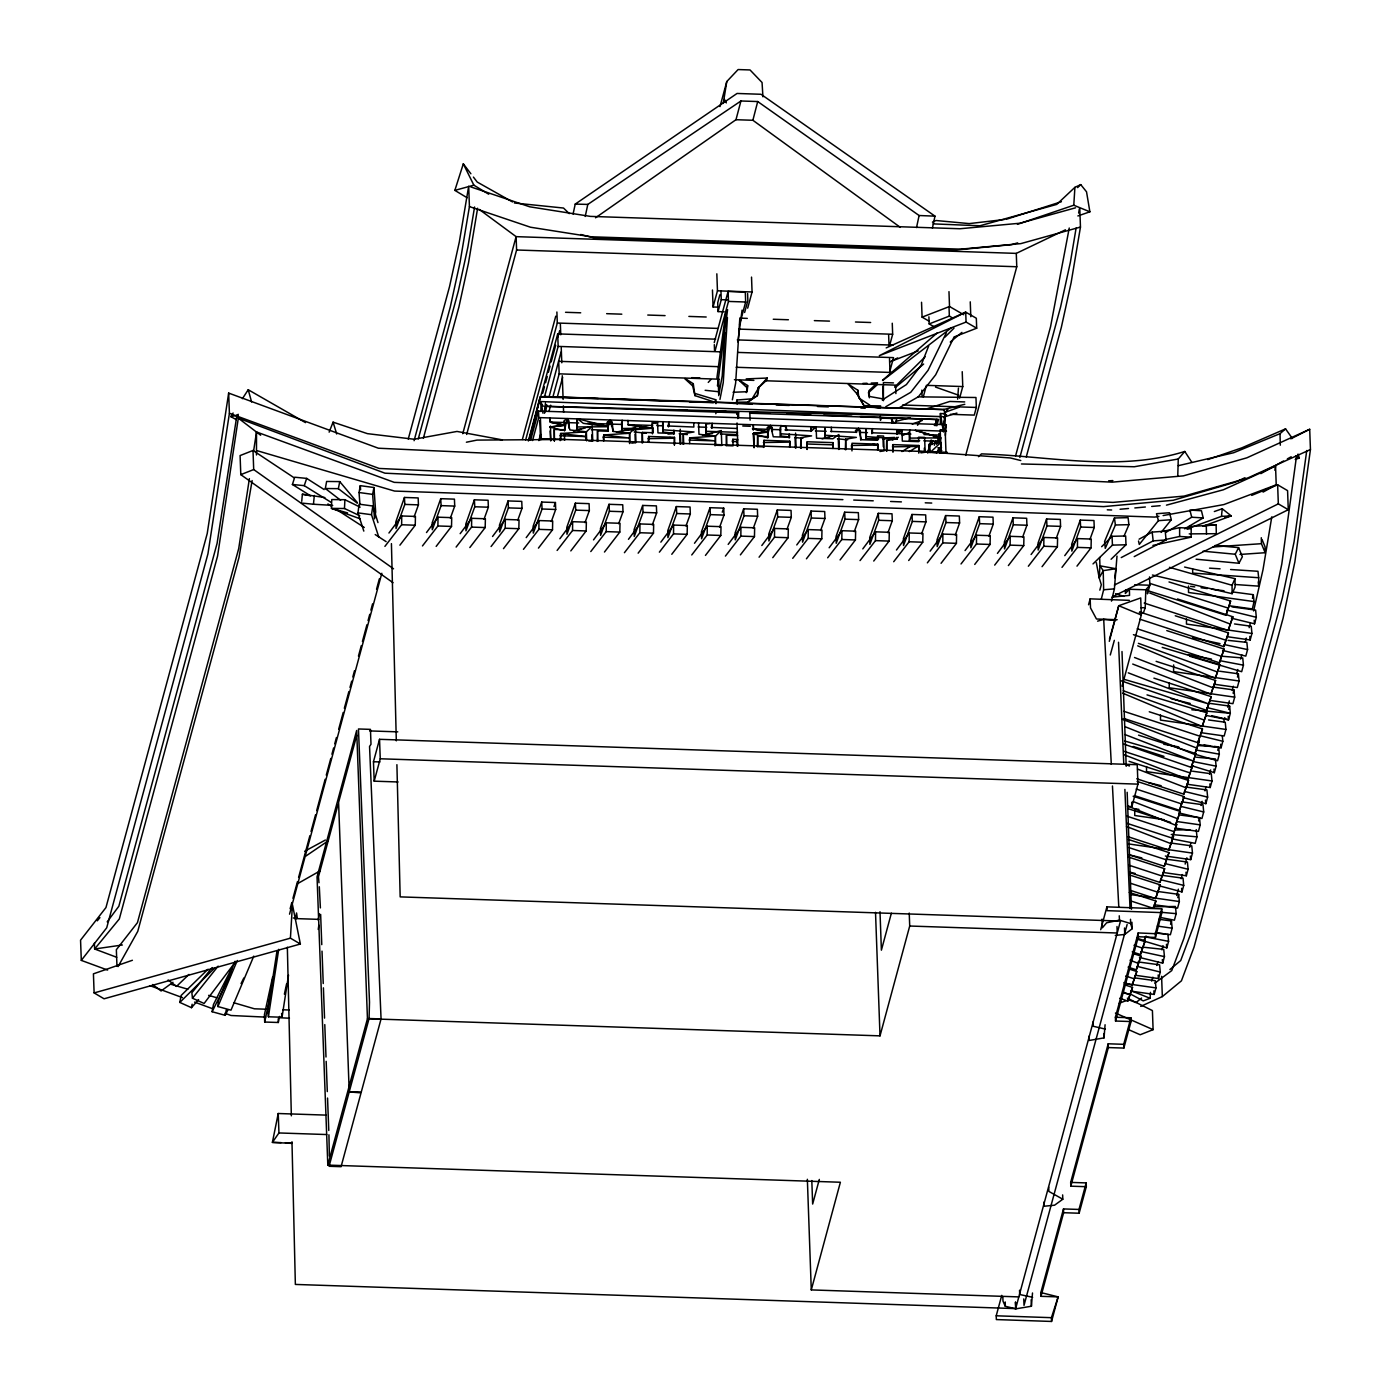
<?xml version="1.0" encoding="UTF-8"?>
<svg xmlns="http://www.w3.org/2000/svg" width="1391" height="1391" viewBox="0 0 1391 1391"><rect width="100%" height="100%" fill="white"/><g stroke="black" fill="none" stroke-linecap="round" stroke-linejoin="round"><path stroke-width="1.5" d="M549.88 421.49L549.88 417.822L550.384 422.221L564.902 425.263L564.433 430.932L567.093 418.639L568.919 420.917L569.197 428.428M753.244 430.132L753.244 424.62L753.731 429.037L768.267 432.079L767.797 437.73L753.226 433.801L754.078 447.78L753.887 432.879L768.267 432.079L770.44 425.437L772.266 427.733L772.405 431.471M540.908 411.58L540.96 403.042M545.568 411.736L545.602 405.337M673.853 434.183L673.87 430.132L674.339 433.453L667.958 434.079M789.184 438.043L789.201 433.992L789.653 437.313L773.274 436.774L770.44 425.437L767.415 427.559L767.797 437.73M940.351 424.203L940.403 413.527L945.063 413.683L945.011 424.359M603.833 440.686L603.868 434.966L629.601 433.244L635.444 427.733L636 442.564L631.757 443.173M648.606 442.199L648.658 436.461L674.479 437.33L674.409 444.964L674.479 437.33M689.64 443.573L689.675 437.835L715.409 436.113L721.251 430.601L721.807 445.45L715.739 445.242L715.409 436.113L698.977 434.288L698.56 423.038M789.758 446.911L789.792 441.19L763.989 440.321L763.572 447.433M807.232 441.764L807.163 449.415L807.232 441.764L833.053 442.634L833 448.371M851.953 450.91L852.005 443.26L877.825 444.129L877.791 449.867M892.97 452.284L893.039 444.633L918.842 445.503L918.79 453.153M1146.549 766.58L1146.514 771.605L1211.996 780.977L1210.222 787.515L1186.992 784.211M1160.511 715.044L1160.477 720.069L1225.94 729.44L1224.184 735.978L1200.937 732.674M1169.257 682.738L1169.222 687.763L1234.686 697.152L1232.93 703.672L1209.683 700.369M1173.639 664.915L1173.587 671.61L1239.068 680.999L1237.294 687.537L1214.065 684.216M1186.506 619.03L1186.453 624.055L1251.935 633.444L1250.179 639.982L1226.932 636.661M1152.913 545.411L1191.131 537.169L1191.2 528.337L1179.62 527.641L1164.789 530.979M384.907 546.385L401.634 524.755L401.721 515.974L415.44 516.426L415.248 525.224L399.895 545.185M422.464 545.933L437.904 525.972L438.009 517.191L451.727 517.643L451.519 526.424L436.165 546.402M456.126 547.063L471.566 527.102L471.671 518.304L485.389 518.773L485.181 527.554L469.828 547.532M491.075 546.524L505.229 528.232L505.316 519.434L519.034 519.904L518.843 528.684L503.49 548.645M523.451 549.323L538.891 529.362L538.978 520.564L552.696 521.016L552.505 529.815L538.439 548.106M557.113 550.453L572.553 530.493L572.64 521.695L586.359 522.147L586.167 530.945L570.814 550.906M590.775 551.566L606.215 531.605L606.302 522.825L620.021 523.277L619.812 532.075L604.476 552.036M624.42 552.696L639.86 532.736L639.964 523.938L653.683 524.407L653.474 533.188L638.139 553.166M659.369 552.157L673.522 533.866L673.627 525.068L687.345 525.537L687.137 534.318L671.783 554.279M691.744 554.957L707.184 534.996L707.271 526.198L721.007 526.667L720.799 535.448L705.446 555.409M725.406 556.087L740.847 536.126L740.934 527.328L754.652 527.78L754.461 536.578L740.395 554.87M759.069 557.2L774.509 537.239L774.596 528.458L788.314 528.91L788.123 537.708L772.77 557.669M792.731 558.33L808.171 538.369L808.258 529.588L821.977 530.041L821.785 538.821L806.432 558.799M827.662 557.791L841.833 539.499L841.92 530.701L855.639 531.171L855.43 539.951L840.094 559.912M860.038 560.59L875.478 540.63L875.582 531.831L889.301 532.301L889.092 541.082L873.739 561.042M893.7 561.721L909.14 541.76L909.245 532.962L922.963 533.414L922.755 542.212L908.688 560.503M927.362 562.851L942.802 542.873L942.889 534.092L956.608 534.544L956.417 543.342L941.064 563.303M961.025 563.964L976.465 544.003L976.552 535.222L990.27 535.674L990.079 544.455L974.726 564.433M994.687 565.094L1010.127 545.133L1010.214 536.335L1023.932 536.804L1023.741 545.585L1008.388 565.563M1028.349 566.224L1043.789 546.263L1043.876 537.465L1057.595 537.934L1057.386 546.715L1042.05 566.676M1061.994 567.354L1077.434 547.393L1077.538 538.595L1091.257 539.047L1091.048 547.845L1076.982 566.137M1192.696 569.075L1192.643 573.092L1258.681 577.734L1258.733 586.15L1235.312 584.516M896.708 434.062L896.76 430.775L901.924 429.836L902.324 441.086L918.703 441.642L918.547 437.209L924.615 437.417L925.154 452.249L920.912 452.857M786.141 430.497L786.228 426.794L780.751 425.507L780.455 435.992L788.61 436.844M939.655 452.736L939.742 448.997L938.473 450.354L941.794 450.458M329.354 1156.06L328.937 1134.795M369.084 1018.525L369.502 1002.163L358.461 728.971L370.458 729.371L370.997 744.255L369.554 746.48L381.064 1018.925L361.295 1091.935L349.211 1091.918L361.051 1092.874L341.073 1166.684L329.076 1166.284L369.084 1018.525L381.064 1018.925M810.866 431.419L810.953 427.906L816.117 426.967L816.534 438.217L832.896 438.774L838.808 434.531L839.347 449.38M1177.76 475.931L1178.264 458.995L1184.802 451.466L1191.652 462.021M724.885 332.536L722.242 375.813L718.678 395.635M1139.316 612.614L1143.524 612.562L1145.21 607.711L1145.801 589.801L1149.801 585.228L1149.522 576.935M359.8 515.765L344.481 508.515L344.898 499.699L331.754 499.56L331.441 508.376L360.043 518.773M727.441 317.548L723.233 382.768L719.947 399.408M739.838 317.948L735.63 383.168L732.344 399.826M1130.048 993.817L1143.246 1000.877L1150.114 998.286L1150.444 992.357M300.369 944.02L290.423 938.16L292.44 904.602L300.369 944.02L104.064 998.79L94.119 992.913L93.423 973.839L132.406 960.277M253.788 956.121L230.993 1010.162L217.918 1006.545L218.265 1001.016L235.114 961.233M1017.43 224.351L1073.782 205.225L1074.913 187.333L1080.737 184.62L1086.527 191.802L1089.883 211.815L1077.869 215.953M767.206 378.039L766.597 380.247L757.973 388.124L757.417 395.6L747.889 402.086L736.395 402.225L736.987 400.017L752.114 398.817L757.417 395.6L759.051 387.202L767.206 378.039L746.219 378.891M1111.479 601.138L1114.4 588.862L1116.99 556.104M739.473 380.282L747.645 385.55L747.158 391.706L733.074 392.279M652.466 433.87L652.396 422.603L657.543 421.664L657.96 432.914L674.339 433.453M1125.632 589.871L1125.336 593.505L1129.388 589.262L1145.801 589.801M301.743 501.299L302.369 494.24L324.885 497.543M544.524 413.266L545.446 403.094M945.063 413.683L943.411 431.975L940.403 413.527M1188.975 528.232L1221.472 516.357L1222.22 508.758L1214.326 511.54M301.569 503.073L313.444 504.238L314.331 495.422M695.187 393.514L715.739 399.739L714.696 402.155L694.961 395.618L693.274 383.725L685.085 378.491M715.409 436.113L715.078 445.815M1114.8 577.804L1115.895 568.71L1099.951 565.824L1099.655 557.53M717.443 385.916L727.597 309.637M737.839 341.908L742.064 310.123M716.921 377.813L725.893 311.636M723.25 103.438L726.78 81.547L738.099 69.55L750.027 69.95L762.059 82.504L762.929 96.814M1296.568 455.726L1281.807 563.981L1270.418 618.873L1183.95 938.282L1171.744 970.588L1154.843 983.176M1002.824 1296.812L1002.998 1301.141L1005.293 1306.288L1015.917 1308.827L1031.409 1306.236L1032.505 1292.987M1274.956 470.332L1275.547 466.089L1223.35 489.788L1166.458 505.142M1271.791 516.826L1262.993 569.754L1253.604 610.962M1306.758 450.51L1294.117 541.655L1282.38 597.782L1193.269 926.962L1180.716 960.538L1169.901 969.544M107.611 970.066L81.304 960.381L80.556 940.16L105.959 907.558L207.224 533.518L228.663 393.079L378.369 448.215L1112.244 482.155L1183.376 475.861L1246.84 457.83L1309.696 429.28L1310.444 449.519L1294.882 561.79L1283.128 618.021L1194.017 947.201L1181.428 980.829L1162.337 996.582L1140.724 1006.388M363.816 531.101L357.939 512.879L359.156 504.168L372.823 506.011L377.969 522.599M1088.979 1036.156L1089.136 1040.485L1104.037 1037.877L1105.08 1024.75M746.341 392.61L747.645 385.55M378.769 536.996L371.501 514.705L372.823 506.011M228.663 393.079L229.411 413.318L207.954 553.757L106.707 927.797L81.304 960.381M249.389 478.608L238.713 548.558L137.448 922.65L116.357 949.705L116.966 966.362M253.597 451.049L256.518 431.975L394.262 482.364L842.894 499.647M288.528 975.074L282.043 1017.238L268.428 1016.786L278.722 949.305M295.57 919.399L296.561 912.965L297.274 918.112L293.362 917.99M318.226 929.414L318.869 925.206M236.974 414.796L217.1 543.307L118.844 906.254L107.194 921.85M276.983 951.079L267.698 1011.048L268.428 1016.786M318.243 920.164L319.234 913.731M597.226 441.416L597.521 430.88L608.319 431.245L608.145 426.724L610.336 420.082L612.162 422.36L613.17 431.419L629.601 433.244L629.636 443.468L629.601 433.244L625.272 433.314M923.798 440.808L940.212 441.347L940.768 437.869L915.4 430.41L940.768 437.869L910.027 438.113L909.418 440.321L919.694 440.669M474.574 206.981L467.898 247.059L458.369 290.858L418.256 438.982M477.617 208.215L468.489 263.055L458.943 306.855L423.368 438.287M468.315 188.341L459.326 241.895L449.554 286.546L408.241 439.104M468.68 186.203L469.428 206.598L460.073 262.29L450.301 306.942L414.083 440.704M1076.112 228.072L1070.357 262.343L1060.585 306.994L1019.846 457.483M1078.634 213.084L1079.364 208.806M1079.799 208.702L1080.459 227.063L1071.105 282.756L1061.333 327.389L1026.262 456.978M252.119 480.556L239.043 557.269L137.761 931.361L118.079 966.589M256.483 454.979L256.518 431.975M359.956 504.759L359.052 492.518L360.286 485.668L373.953 487.511L375.674 512.044L374.527 518.843L372.614 494.361L373.953 487.511M611.484 426.098L612.162 422.36L607.311 422.203L608.319 431.245M198.583 999.625L191.471 1007.675L179.822 1002.424L181.091 995.504L208.007 969.231M212.127 1011.726L213.432 1004.598L231.793 968.014L230.663 974.343L212.127 1011.726L225.203 1015.326L228.002 1009.727M340.604 500.238L325.32 488.519L326.624 481.46L339.752 481.599L357.435 502.725M1069.244 228.02L1050.57 326.659L1015.552 456.005M893.491 382.89L883.407 382.577L883.389 400.712L882.868 386.698M191.471 1007.675L192.149 1004.232M225.203 1015.326L226.264 1010.005M357.104 503.055L338.361 488.658L339.752 481.599M325.998 1115.113L278.235 1113.513L272.393 1142.394L291.901 1143.385M849.762 385.081L857.951 390.332L857.186 394.053L863.967 405.633L880.034 408.119L880.625 405.911L863.967 405.633L857.186 394.053L848.127 384.038M264.69 1022.037L272.845 983.559L272.619 976.986L264.429 1014.665L264.69 1022.037L278.304 1022.489L279.608 1016.421M585.228 216.457L587.802 204.425L740.934 100.987L757.712 101.543L919.103 215.518L934.978 216.144L932.405 228.124M916.53 227.55L919.103 215.518M284.39 994.148L286.563 984.028M573.075 214.075L575.231 204.094L737.056 93.458L760.999 94.275L934.978 216.144M1147.992 590.758L1226.01 615.291L1230.6 601.051L1169.014 581.96M1230.6 601.051L1226.01 615.291M1252.422 598.373L1253.308 594.67L1232.391 591.888M1253.308 594.67L1254.073 601.59L1252.335 608.928L1229.07 605.728M936.612 444.268L937.464 440.686M938.316 437.087L939.168 433.505L939.516 442.825M1101.255 599.295L1103.637 589.767L1103.219 570.658L1099.951 565.824L1099.203 577.891L1101.307 584.707L1099.829 590.149M900.342 227.376L752.879 120.269L757.712 101.543M1115.53 1021.029L1115.391 1017.256L1130.9 1017.777L1131.039 1021.55L1115.53 1021.029L1138.342 936.717L1155.452 937.482L1155.312 933.709L1161.746 908.845L1106.923 906.862L1100.716 929.692M1155.452 937.482L1161.868 912.618L1161.746 908.845M718.869 379.934L718.712 394.105L718.191 380.108M927.953 452.892L931.275 440.286M935.152 425.594L936.804 419.3L935.048 425.542M1114.33 640.347L1110.279 654.987M595.522 217.796L735.978 119.713L740.934 100.987M1109.305 641.338L1118.747 605.728L1140.707 597.939L1141.333 615.013L1122.05 686.215M931.744 444.737L932.857 440.53M936.786 425.855L938.473 419.56L860.525 416.587M528.354 440.982L540.16 396.974L544.02 396.539L944.037 409.58L945.358 416.761L943.654 423.02M529.728 439.208L540.16 396.974L944.037 409.58M1001.746 1295.369L996.217 1315.799L996.356 1319.572L1051.561 1321.45L1058.151 1296.881L1040.851 1292.552L1063.489 1208.935L1078.999 1209.44L1086.18 1182.906L1070.67 1182.402L1070.809 1186.175L1086.319 1186.697L1086.18 1182.906M290.128 908.758L291.814 902.498M292.945 898.325L297.465 881.616M298.596 877.443L309.897 835.678M311.028 831.505L315.548 814.796M316.679 810.623L325.146 779.29M326.276 775.117L330.797 758.408M331.927 754.235L333.614 747.975M334.744 743.802L336.431 737.526M338.691 729.18L343.212 712.47M344.342 708.297L348.863 691.588M349.993 687.415L351.68 681.155M352.81 676.965L354.514 670.705M358.461 656.083L361.295 645.65M362.425 641.477L366.928 624.768M368.059 620.595L369.763 614.318M370.893 610.145L372.579 603.885M376.544 589.262L379.36 578.83M289.537 914.165L381.829 573.266M338.048 804.415L318.469 876.73L318.974 882.746M356.757 735.265L338.587 802.364L349.141 1089.744M398.052 781.968L374.179 781.168L373.466 761.729L379.534 739.317L1137.229 764.685L1137.942 784.141L1131.891 806.537L1127.545 806.397M462.768 433.696L516.113 236.644L479.286 209.45M466.663 434.461L516.6 249.997L516.113 236.644L1016.282 253.388L1065.454 229.828M374.179 781.168L380.247 758.773L379.534 739.317M522.39 439.452L555.757 316.174M327.807 1165.102L367.45 1018.716L356.67 730.484L317.044 876.886L327.807 1165.102L840.39 1182.246L811.283 1289.909L1018.821 1296.899M525.624 440.025L557.304 323.025L556.887 312.001M528.858 440.443L557.704 333.892L715.635 339.178M542.733 393.131L544.437 386.889M545.55 382.734L547.254 376.492M548.367 372.336L550.071 366.094M551.184 361.938L555.687 345.281M557.947 336.97L559.634 330.728M530.614 440.286L538.526 411.058L946.28 424.707L945.376 435.4M532.544 440.547L538.769 417.578L538.526 411.058M544.577 396.539L558.156 346.411L557.704 333.892M545.133 411.475L546.819 405.216M549.08 396.852L561.06 352.01M538.856 440.599L540.56 434.34M548.976 411.458L550.68 405.181M552.94 396.835L559.165 373.849L558.695 361.33L718.817 366.685M557.565 396.105L562.625 377.378M554.279 429.436L554.366 440.947L554.279 429.436L565.076 429.802M560.208 440.634L560.625 433.505L586.359 431.801L592.201 426.289L592.757 441.121L588.706 440.982M581.177 429.315L577.109 429.176L577.404 418.691L607.467 426.359M603.277 437.174L603.868 434.966L629.097 438.026L603.277 437.174L603.642 440.791M642.016 442.912L642.312 432.392L653.092 432.74L652.935 428.219L621.881 430.688L622.177 420.204M720.016 106.568L726.78 81.547M648.415 442.286L648.658 436.461M656.952 423.872L657.543 421.664M673.105 433.123L662.916 432.062L663.211 421.577M717.408 307.133L713.079 306.994L717.46 290.806L716.834 273.818M694.961 395.618L692.666 385.933L693.274 383.725M719.86 294.805L717.721 302.751L718.034 311.584L724.172 311.793M663.507 429.854L694.039 431.958L683.329 433.766L683.033 444.285M718.034 311.584L721.268 299.691L720.938 290.841M714.244 342.638L728.102 291.467L745.298 292.04L745.663 302.003L739.577 324.52M715.165 350.549L728.467 301.43L728.102 291.467M712.227 433.714L706.072 433.505L706.072 424.133L710.106 423.525M715.791 413.736L716.382 411.527L726.919 411.892M744.637 312.488L747.854 300.578L747.593 293.501M747.68 308.159L752.062 291.971L751.523 277.105M737.578 435.592L726.485 435.209L726.189 445.746M736.83 414.448L737.439 412.24M732.831 439.295L732.24 441.503L737.126 441.66L737.717 439.452L732.831 439.295L733.074 445.833L726.867 445.624L726.485 435.209M768.423 436.6L757.626 436.252L757.347 446.789M781.064 433.783L811.596 435.887L800.886 437.696L800.59 448.232M825.246 437.487L825.246 428.115L825.246 437.487L829.314 437.922M832.809 448.458L833.053 442.634M825.837 435.279L856.369 437.383L845.658 439.191L845.363 449.728M889.823 344.725L892.657 334.257L892.257 323.234M876.4 438.356L866.263 438.861L866.263 429.489L866.263 438.861L878.712 438.826M889.562 372.284L893.526 357.626L737.734 352.41M896.673 437.33L897.404 438.756L886.693 440.564L886.397 451.101M895.682 422.76L896.812 418.621L881.077 418.135L880.468 420.343L880.329 416.274M892.796 450.475L893.039 444.633M923.294 396.887L926.406 385.342L962.763 386.559L962.224 371.693M934.387 445.242L935.517 441.069M936.891 443.416L939.151 435.053L923.937 434.548M945.132 428.897L946.28 424.707M957.634 399.182L958.434 388.159M959.634 398.104L962.763 386.559M918.147 396.852L975.96 397.496L976.326 407.459L974.256 415.109L950.401 414.309M965.684 455.396L1016.769 266.742L1016.282 253.388M819.316 1179.412L812.657 1204.05L811.805 1180.559M891.37 913.209L881.39 950.175L879.999 911.731M367.45 1018.716L880.016 1035.86L909.714 926.023L909.227 913.052M1088.562 604.755L1090.161 598.843L1129.353 600.356M291.971 1141.768L295.361 1284.432L1015.656 1308.601L1120.468 921.068L400.173 896.882L396.904 764.685M1127.127 924.511L1024.019 1305.367L1023.776 1298.916M1070.67 1182.402L1108.21 1043.789L1123.719 1044.311L1130.9 1017.777M1115.391 1017.256L1138.221 932.926L1155.312 933.709M1051.561 1321.45L1051.422 1317.677L1058.151 1296.881L1040.99 1296.325L1063.628 1212.709L1063.489 1208.935M1070.809 1186.175L1108.331 1047.562L1108.21 1043.789M1119.668 998.269L1127.823 1001.085L1132.5 987.384L1124.328 984.741M1123.928 982.55L1132.118 985.228L1136.795 971.527L1128.623 968.884M1128.101 967.128L1136.291 969.805L1140.985 956.086L1132.778 953.461M1132.239 951.861L1140.429 954.539L1145.106 940.82L1136.934 938.177M1137.838 939.377L1143.993 941.377L1145.315 936.491M1131.005 890.553L1155.573 898.586L1160.25 884.867L1129.562 874.974M1129.231 872.4L1159.938 882.433L1164.632 868.714L1127.788 856.839M1129.509 854.909L1164.319 866.28L1168.996 852.579L1128.066 839.382M1168.805 850.023L1173.5 836.321L1168.805 850.023L1127.858 836.652M1172.039 838.06L1176.734 824.341L1172.039 838.06L1127.006 823.333M1127.562 806.032L1175.534 825.159L1180.229 811.44L1133.143 796.261M1134.43 795.6L1179.464 810.327L1184.158 796.608L1137.073 781.429M1136.76 778.786L1183.828 794.174L1188.523 780.455L1129.057 761.329M1187.949 779.343L1192.626 765.624L1187.949 779.343L1123.789 754.618M1123.945 744.133L1191.183 767.38L1195.877 753.661L1138.551 735.178M1194.678 754.461L1199.355 740.76L1194.678 754.461L1124.71 726.571M1124.084 718.538L1197.79 742.638L1202.485 728.919L1149.262 711.775M1122.607 693.135L1202.154 726.485L1206.849 712.766L1147.019 694.891M1120.955 680.755L1206.536 710.332L1211.213 696.63L1153.904 678.147M1132.726 664.063L1210.9 694.196L1215.595 680.477L1156.13 661.351M1137.716 645.824L1215.282 678.356L1219.959 664.637L1162.198 647.389M1133.422 634.679L1219.403 662.777L1224.097 649.075L1166.788 630.592M1139.838 619.186L1223.784 646.641L1228.462 632.922L1175.256 615.761M1144.219 603.051L1228.149 630.488L1232.843 616.769L1177.482 598.965M1132.5 987.384L1127.823 1001.085M1136.795 971.527L1132.118 985.228M1140.985 956.086L1136.291 969.805M1145.106 940.82L1140.429 954.539M1154.113 907.61L1155.886 901.02L1129.283 892.448M1160.25 884.867L1155.573 898.586M1164.632 868.714L1159.938 882.433M1168.996 852.579L1164.319 866.28M1180.229 811.44L1175.534 825.159M1184.158 796.608L1179.464 810.327M1188.523 780.455L1183.828 794.174M1195.877 753.661L1191.183 767.38M1202.485 728.919L1197.79 742.638M1206.849 712.766L1202.154 726.485M1211.213 696.63L1206.536 710.332M1215.595 680.477L1210.9 694.196M1219.959 664.637L1215.282 678.356M1224.097 649.075L1219.403 662.777M1228.462 632.922L1223.784 646.641M1232.843 616.769L1228.149 630.488M1063.628 1212.709L1079.138 1213.23L1086.319 1186.697M1108.331 1047.562L1123.841 1048.084L1131.039 1021.55M1161.937 949.879L1163.067 945.689M1176.664 895.474L1178.368 889.197M1181.185 878.747L1182.333 874.556M1185.149 864.089L1186.853 857.812M1189.688 847.362L1190.818 843.172M1201.024 805.511L1202.154 801.32M1204.989 790.87L1206.119 786.68M1209.509 774.126L1210.639 769.936M1223.68 721.825L1224.81 717.634M1227.644 707.167L1229.331 700.89M1232.165 690.44L1233.295 686.25M1236.703 673.696L1237.834 669.506M1240.668 659.056L1241.798 654.865M1245.206 642.312L1246.336 638.121M1249.17 627.671L1250.3 623.481M1170.561 924.285L1171.448 920.981L1158.912 919.277M1177.777 897.63L1178.664 894.343L1157.781 891.475M1198.607 820.968L1199.511 817.665L1178.629 814.813M1217.751 750.271L1218.638 746.984L1214.465 746.411M1228.74 709.393L1229.627 706.089L1208.744 703.237M1233.104 693.24L1233.991 689.953L1213.108 687.084M1237.468 677.087L1238.373 673.8L1219.577 671.21M1130.97 991.122L1154.217 994.426L1155.973 987.906L1155.278 980.707L1134.395 977.838M1135.265 975.265L1158.512 978.568L1160.268 972.048L1159.572 964.832L1138.064 961.911M1139.472 957.443L1162.685 963.146L1164.441 956.625L1163.745 949.41L1142.811 947.149M1143.976 941.046L1166.823 947.88L1168.579 941.342L1167.884 934.143M1171.448 920.981L1172.144 928.197L1170.37 934.717L1155.591 932.613M1175.638 908.253L1176.16 913.661L1174.404 920.199L1159.816 917.347M1178.664 894.343L1179.359 901.542L1177.586 908.08L1154.356 904.759M1158.981 885.737L1181.967 891.927L1183.724 885.389L1183.028 878.19L1162.146 875.322M1163.102 872.47L1186.332 875.774L1188.105 869.253L1187.41 862.037L1165.901 859.116M1165.362 856.021L1190.713 859.621L1192.47 853.1L1191.774 845.884L1170.892 843.033M1196.26 829.627L1196.956 836.843L1195.199 843.363L1172.265 838.895M1199.511 817.665L1200.207 824.88L1198.433 831.401L1175.204 828.097M1181.498 801.842L1203.006 804.763L1203.702 811.961L1201.928 818.499L1178.786 812.866M1182.872 797.478L1205.858 803.668L1207.631 797.13L1206.919 789.932L1186.054 787.063M1191.583 765.693L1214.326 772.683L1216.099 766.145L1215.404 758.947L1196.469 757.226M1197.495 745.472L1218.638 746.984L1219.333 754.183L1217.577 760.721L1194.695 754.183M1197.825 744.498L1221.072 747.802L1222.828 741.281L1222.306 735.874M1221.646 656.222L1242.737 657.96L1243.432 665.176L1241.676 671.697L1189.792 656.256M1228.027 640.347L1246.875 642.399L1247.571 649.597L1245.797 656.117L1222.585 650.414M1231.4 618.195L1254.543 623.829L1256.316 617.291L1255.621 610.093L1231.957 606.876M927.641 452.701L931.066 440.165M544.82 410.919L546.541 404.642M1109.496 639.13L1118.747 605.728L1141.333 615.013M310.158 495.561L292.406 484.485L294.718 477.217L306.681 478.4L324.173 489.562M467.098 197.731L454.857 190.376L463.307 163.842L470.888 173.771M1151.626 981.072L1152.913 977.178M1156.79 965.476L1158.077 961.581M330.988 502.273L304.264 485.65L306.681 478.4M404.451 497.456L395.879 521.66L396.035 528.528L404.816 504.411L404.451 497.456L418.169 497.926L418.43 504.863L414.083 516.93M440.721 498.674L432.149 522.877L432.305 529.745L441.103 505.629L440.721 498.674L454.44 499.143L454.718 506.081L450.371 518.148M474.383 499.804L465.811 523.99L465.968 530.875L474.766 506.759L474.383 499.804L488.102 500.256L488.363 507.211L484.033 519.278M508.045 500.934L499.473 525.12L499.63 531.988L508.41 507.889L508.045 500.934L521.764 501.386L522.025 508.341L517.695 520.39M541.708 502.064L533.136 526.25L533.292 533.118L542.073 509.002L541.708 502.064L555.426 502.516L555.687 509.471L551.34 521.521M575.37 503.177L566.798 527.38L566.954 534.248L575.735 510.132L575.37 503.177L589.089 503.646L589.349 510.584L585.002 522.651M609.015 504.307L600.46 528.51L600.599 535.379L609.397 511.262L609.015 504.307L622.733 504.777L623.012 511.714L618.665 523.781M642.677 505.437L634.105 529.623L634.261 536.509L643.059 512.392L642.677 505.437L656.396 505.889L656.674 512.844L652.327 524.911M676.339 506.567L667.767 530.753L667.923 537.639L676.721 513.522L676.339 506.567L690.058 507.02L690.319 513.975L685.989 526.024M710.001 507.698L701.429 531.884L701.586 538.752L710.366 514.635L710.001 507.698L723.72 508.15L723.981 515.105L719.651 527.154M743.663 508.81L735.091 533.014L735.248 539.882L744.029 515.765L743.663 508.81L757.382 509.28L757.643 516.217L753.313 528.284M777.326 509.941L768.754 534.144L768.91 541.012L777.691 516.896L777.326 509.941L791.044 510.41L791.305 517.348L786.958 529.415M810.97 511.071L802.416 535.257L802.572 542.142L811.353 518.026L810.97 511.071L824.707 511.54L824.967 518.478L820.62 530.545M844.633 512.201L836.078 536.387L836.217 543.272L845.015 519.156L844.633 512.201L858.351 512.653L858.63 519.608L854.283 531.658M878.295 513.331L869.723 537.517L869.879 544.385L878.677 520.286L878.295 513.331L892.014 513.783L892.292 520.738L887.945 532.788M911.957 514.461L903.385 538.647L903.541 545.515L912.34 521.399L911.957 514.461L925.676 514.913L925.937 521.868L921.607 533.918M945.619 515.574L937.047 539.778L937.204 546.646L945.984 522.529L945.619 515.574L959.338 516.044L959.599 522.981L955.269 535.048M979.281 516.704L970.709 540.908L970.866 547.776L979.647 523.659L979.281 516.704L993 517.174L993.261 524.111L988.914 536.178M1012.944 517.835L1004.372 542.021L1004.528 548.906L1013.309 524.79L1012.944 517.835L1026.662 518.287L1026.923 525.242L1022.576 537.309M1046.588 518.965L1038.034 543.151L1038.173 550.019L1046.971 525.92L1046.588 518.965L1060.307 519.417L1060.585 526.372L1056.238 538.421M1080.251 520.095L1071.679 544.281L1071.835 551.149L1080.633 527.033L1080.251 520.095L1093.969 520.547L1094.248 527.502L1089.901 539.552M553.983 506.55L555.426 502.516M722.277 512.184L723.72 508.15M928.649 346.029L921.155 365.19L906.393 384.577L882.259 399.999M329.128 432.166L333.075 422.151L367.398 433.644L414.049 439.243L457.013 431.436L502.377 439.886M1155.886 901.02L1152.965 908.201L1130.448 900.829M1143.993 941.377L1146.167 936.039M1114.452 517.991L1104.61 541.447L1105.271 548.367L1115.391 524.998L1114.452 517.991L1128.084 517.661L1128.918 524.668L1123.911 536.37M217.918 1006.545L237.287 960.503M1152.426 575.022L1232.13 593.696L1232.061 585.281L1234.999 578.639L1184.593 567.059M1232.13 593.696L1235.069 587.106L1234.999 578.639M946.436 332.588L928.023 370.389L910.722 392.332L885.824 406.694M954.087 337.005L935.674 374.805L918.373 396.748L898.812 408.032M241.043 983.593L243.842 977.995M936.734 453.066L939.429 447.676M1196.104 559.217L1238.964 563.268L1235.225 554.244L1238.616 547.619L1215.038 545.481M1238.964 563.268L1242.372 556.713L1238.616 547.619M917.538 425.298L921.903 418.552M236.314 419.682L230.767 416.587L233.097 413.005M242.399 398.695L248.224 389.741L305.516 422.621M278.235 1113.513L278.948 1132.952L272.393 1142.394L281.086 1142.62M562.347 430.358L549.88 427.002L564.902 425.263L550.384 422.221M768.267 432.079L753.226 433.801L753.887 432.879M918.842 445.503L918.651 451.466M789.601 447.154L789.792 441.19M877.825 444.129L877.617 450.093M388.941 533.031L401.721 515.974M426.498 532.544L438.009 517.191M460.16 533.675L471.671 518.304M492.553 536.491L505.316 519.434M526.215 537.621L538.978 520.564M559.86 538.752L572.64 521.695M593.522 539.882L606.302 522.825M628.471 539.308L639.964 523.938M660.847 542.142L673.627 525.068M694.509 543.255L707.271 526.198M728.171 544.385L740.934 527.328M761.816 545.515L774.596 528.458M796.765 544.942L808.258 529.588M829.14 547.776L841.92 530.701M862.803 548.889L875.582 531.831M896.465 550.019L909.245 532.962M930.127 551.149L942.889 534.092M965.058 550.575L976.552 535.222M997.434 553.409L1010.214 536.335M1031.096 554.522L1043.876 537.465M1064.758 555.652L1077.538 538.595M235.166 962.242L204.112 1003.467L192.462 998.216L191.871 992.739L212.145 967.58M192.462 998.216L218.144 966.136M1161.172 532.388L1171.326 519.712L1169.501 512.757L1156.495 513.714L1158.407 520.669L1139.281 544.437L1138.516 540.995M97.283 920.825L99.926 917.625M934.283 425.368L937.03 422.099M943.915 413.944L948.036 409.041M943.793 417.839L946.541 414.57M708.245 382.403L710.801 379.639M1101.637 546.715L1112.035 536.3L1125.667 535.987L1125.98 544.785L1111.096 559.252M894.761 386.941L925.137 356.791M944.889 337.196L954 328.154M179.822 1002.424L214.579 968.084M1093.013 563.911L1112.452 545.116L1125.98 544.785M188.985 974.43L176.535 986.41L168.137 979.96M1077.59 187.611L1080.737 184.62M1074.913 187.333L1056.76 204.39L979.925 225.777L933.17 223.881M930.231 452.44L940.89 442.39L940.959 446.633L936.439 452.649L930.231 452.44L929.24 444.233L940.89 442.39M978.499 456.665L981.472 453.883C1049.231 455.97 1118.26 472.14 1184.802 451.466M868.297 392.905L876.921 385.029M882.485 380.317L937.308 332.832M1178.299 465.689L1233.713 452.718L1280.016 433.662L1285.562 428.863L1292.395 438.513M938.473 450.354L941.516 447.763M784.976 429.889L811.405 430.967L816.117 426.967M757.973 388.124L759.051 387.202L752.114 398.817L747.889 402.086M895.352 387.463L923.641 364.059M950.262 342.03L961.911 332.397M1141.576 998.025L1136.064 1002.563L1128.118 999.573M882.676 380.491L950.975 328.085M1115.286 935.378L1124.693 934.474L1132.17 928.736L1131.926 922.25M172.971 982.289L161.095 990.966L152.68 984.532M1062.637 1194.904L1062.811 1199.233L1054.534 1205.215L1044.276 1206.223L1044.119 1201.911M607.311 422.203L610.336 420.082L613.17 431.419M305.516 856.3L328.276 840.807M901.959 451.553L910.844 446.076M909.349 451.606L918.234 446.128M1184.663 528.823L1203.215 517.921L1201.441 510.758L1189.861 510.062L1191.739 517.226L1203.215 517.921M1165.693 532.51L1191.739 517.226M297.535 883.685L320.139 870.836M1260.837 473.635L1283.58 460.977M1287.37 458.874L1291.178 456.77M1263.08 492.101L1276.225 484.833L1275.547 466.089M304.699 851.24L325.39 840.025M1139.107 539.169L1152.183 532.11L1165.206 531.153L1166.093 539.934L1134.221 556.626M1121.233 557.582L1153.174 540.89L1166.093 539.934M1290.778 438.843L1309.696 429.28M891.857 360.843L897.63 357.939M1114.417 585.02L1278.329 503.855L1288.275 509.715L1287.579 490.64L1277.633 484.781L1251.709 495.387M1112.783 596.617L1288.275 509.715M1244.945 477.722L1235.33 482.19L1173.204 500.273L1103.567 506.62L384.942 473.183L238.313 418.169L238.174 414.257M932.439 222.108L935.952 220.508L969.214 223.603L1004.128 219.552M1310.444 449.519L1247.571 478.069L1184.106 496.1L1112.974 502.394L379.117 468.437L229.411 413.318M886.189 347.906L965.702 312.123L976.326 318.243L976.691 328.206L954.487 336.796M1285.562 428.863L1241.85 447.832L1207.736 459.604M892.396 439.869L898.36 437.278M902.342 435.557L908.306 432.966M294.144 477.791L253.006 450.475L240.087 455.57L240.799 474.644L393.027 582.707M240.799 474.644L253.701 469.549L393.549 568.815M1127.353 998.147L1152.409 1010.579L1153.104 1029.653L1140.185 1034.748L1128.292 1029.514M921.538 302.282L922.094 317.148L949.514 306.507L963.754 314.731M928.91 316.835L929.171 323.912L949.357 316.087L952.991 318.191M966.067 322.069L879.321 355.679L965.702 312.123L966.067 322.069L976.691 328.206M889.944 361.816L918.182 350.862M1276.225 484.833L1223.889 504.568L1163.119 515.557M1119.268 1003.241L1126.136 1000.651M1202.867 526.302L1231.261 515.905L1222.22 508.758M912.2 424.064L922.372 420.43M944.732 412.414L958.973 407.302M1295.23 459.447L1299.298 458.074L1298.012 454.075M925.258 409.319L949.827 401.443L964.711 401.929M1006.18 219.326L1061.403 201.712M944.437 416.883L956.921 413.075M1017.656 242.869L1011.466 244.642L953.287 250.241L595.487 238.261L580.742 234.505M1097.603 621.168L1103.706 619.412L1115.599 620.456M94.119 992.913L290.423 938.16M1075.591 207.798L1020.02 223.221L959.929 228.75L590.375 216.387L529.728 206.807L470.714 186.881M1080.459 227.063L1020.768 243.634L960.677 249.163L591.123 236.783L530.475 227.22L469.428 206.598M454.857 190.376L473.862 185.177L488.71 194.201M573.405 431.088L585.663 427.854M702.455 435.418L721.251 430.601M822.046 438.808L832.27 436.113M895.439 421.473L910.149 417.839M943.776 409.493L964.798 404.294M587.298 427.472L592.201 426.289M630.54 428.915L635.444 427.733M616.404 432.132L628.906 429.297M1187.079 529.258L1191.2 528.337M1165.171 539.586L1179.638 536.474L1191.131 537.169M1132.17 928.736L1130.674 923.607L1119.477 920.129L1106.61 922.789L1102.368 927.797L1102.055 919.121M466.385 442.216L476.991 440.095L564.92 439.486M1224.915 517.156L1231.261 515.905L1221.472 516.357M230.767 416.587L236.679 415.492M1158.929 516.322L1154.739 517.087L394.592 491.075L257.196 450.719M1178.264 458.995L1134.291 466.75L1021.429 463.968M1115.895 568.71L1103.219 570.658L1099.203 577.891L1096.334 562.677M753.226 433.801L757.33 433.21M122.373 944.993L94.623 948.992L94.397 943.115M879.894 451.484L884.137 450.875L883.581 436.044L877.53 435.835L877.686 440.269L861.307 439.712L858.473 428.393L855.448 430.514L856.195 432.462L858.473 428.393L860.299 430.671L860.646 440.043M549.88 427.002L564.902 425.263M1111.965 597.156L1129.544 595.4L1129.388 589.262M1120.068 509.245L1128.501 508.497M1134.83 507.941L1145.367 507.002M1151.696 506.446L1160.129 505.698M1103.637 589.767L1114.4 588.862M1189.009 526.633L1216.117 524.842L1216.308 533.692L1189.218 533.883M1203.215 525.833L1216.117 524.842M1158.407 520.669L1171.326 519.712M1239.972 554.453L1265.167 552.714L1265.045 546.819L1262.037 539.534M1213.143 546.959L1261.428 543.69L1265.167 552.714M1108.644 480.817L1112.887 480.59M882.485 438.043L894.639 437.435M862.82 383.429L867.01 383.255M871.218 383.081L877.512 382.821L868.888 390.697L869.531 396.487L883.72 399.008M1115.391 524.998L1128.918 524.668M582.099 431.888L586.359 431.801L586.689 440.912M648.067 438.669L673.835 438.235L669.714 437.469M763.381 442.529L789.149 442.112M892.431 446.841L918.199 446.424L914.009 445.711M1175.082 829.992L1189.914 829.749M1154.287 906.81L1175.465 906.463M577.7 426.967L608.145 426.724L583.333 423.333L577.404 418.691M622.49 428.48L652.935 428.219L628.123 424.829L627.95 420.378M1140.95 607.745L1145.21 607.711M882.868 438.808L897.404 438.756L866.871 436.652M325.32 488.519L338.361 488.658M344.481 508.515L331.441 508.376L347.576 512.896M285.416 1142.724L291.936 1142.88M575.231 204.094L587.802 204.425M545.463 406.328L945.358 416.761L539.83 401.53L543.29 406.259M691.64 377.674L699.812 377.9M735.978 119.713L752.879 120.269M516.6 249.997L1016.769 266.742M717.46 290.806L752.062 291.971M721.268 299.691L727.406 299.882M728.467 301.43L745.663 302.003M565.546 312.297L580.69 312.801M606.65 313.671L621.812 314.175M647.771 315.044L665.072 315.618M688.875 316.418L706.193 317.009M740.794 318.156L747.297 318.383M773.257 319.252L788.401 319.756M814.361 320.625L829.505 321.13M855.482 321.999L870.627 322.503M557.304 323.025L717.408 328.398M739.038 329.111L892.657 334.257M737.282 339.908L893.057 345.124M558.156 346.411L720.434 351.836M736.117 367.276L891.909 372.492M559.165 373.849L719.269 379.204M734.413 379.708L753.887 380.369M764.702 380.734L894.517 385.081M902.603 404.99L976.326 407.459M545.463 406.346L738.708 412.831M749.575 413.197L938.473 419.56M538.769 417.578L946.506 431.227M742.759 426.011L750.323 426.272M767.415 427.559L772.266 427.733M550.453 422.047L578.691 422.986M587.367 423.281L622.125 424.446M628.628 424.655L652.518 425.455M656.865 425.594L663.368 425.82M667.715 425.959L693.866 427.037L693.709 422.864M698.108 426.985L706.802 427.28M711.149 427.42L737.317 428.498M752.409 428.793L767.606 429.315M771.953 429.454L780.629 429.749M815.369 430.914L826.237 431.28M830.566 431.419L856.63 432.288M860.977 432.427L867.48 432.653M871.827 432.792L910.914 434.114M639.877 427.454L652.24 427.872L652.396 422.603L655.422 423.438M933.83 437.313L940.073 437.522L940.212 441.347M706.663 431.297L737.456 432.34L736.865 434.548L720.434 433.992M591.331 429.663L607.606 430.202M937.795 447.85L941.098 447.972M560.034 435.713L585.854 436.583L586.359 431.801L569.927 429.958L567.093 418.639L564.068 420.76L564.207 424.916M689.084 440.043L714.904 440.912L689.675 437.835M806.624 443.972L832.444 444.842M539.534 438.634L947.288 452.284M404.816 504.411L418.43 504.863M441.103 505.629L454.718 506.081M474.766 506.759L488.363 507.211M508.41 507.889L522.025 508.341M542.073 509.002L555.687 509.471M575.735 510.132L589.349 510.584M609.397 511.262L623.012 511.714M643.059 512.392L656.674 512.844M676.721 513.522L690.319 513.975M710.366 514.635L723.981 515.105M744.029 515.765L757.643 516.217M777.691 516.896L791.305 517.348M811.353 518.026L824.967 518.478M845.015 519.156L858.63 519.608M878.677 520.286L892.292 520.738M912.34 521.399L925.937 521.868M945.984 522.529L959.599 522.981M979.647 523.659L993.261 524.111M1013.309 524.79L1026.923 525.242M1046.971 525.92L1060.585 526.372M1080.633 527.033L1094.248 527.502M401.634 524.755L415.248 525.224M437.904 525.972L451.519 526.424M471.566 527.102L485.181 527.554M505.229 528.232L518.843 528.684M538.891 529.362L552.505 529.815M572.553 530.493L586.167 530.945M606.215 531.605L619.812 532.075M639.86 532.736L653.474 533.188M673.522 533.866L687.137 534.318M707.184 534.996L720.799 535.448M740.847 536.126L754.461 536.578M774.509 537.239L788.123 537.708M808.171 538.369L821.785 538.821M841.833 539.499L855.43 539.951M875.478 540.63L889.092 541.082M909.14 541.76L922.755 542.212M942.802 542.873L956.417 543.342M976.465 544.003L990.079 544.455M1010.127 545.133L1023.741 545.585M1043.789 546.263L1057.386 546.715M1077.434 547.393L1091.048 547.845M1134.708 584.724L1149.801 585.228L1147.488 593.835L1147.332 589.697M1117.182 619.708L1096.473 619.012L1090.509 607.884L1090.161 598.843M369.658 730.918L397.774 731.857M380.247 758.773L1137.942 784.141M373.466 761.729L379.969 761.938M909.714 926.023L1117.234 933.013L1116.99 926.528M294.909 918.564L318.782 919.364M278.948 1132.952L326.711 1134.552M267.455 1009.257L254.431 1008.805L233.618 1002.685M282.669 1009.779L289.172 1009.988M996.217 1315.799L1051.422 1317.677M544.02 396.539L598.269 398.522M604.789 398.748L637.339 399.93M646.033 400.243L674.235 401.269M689.432 401.825L713.305 402.695M732.848 403.407L752.375 404.12M776.248 404.99L789.271 405.459M817.491 406.485L828.341 406.885M860.89 408.067L865.237 408.224M1161.868 912.618L1107.045 910.653L1106.923 906.862M678.634 409.667L687.293 409.997M715.443 411.058L726.276 411.475M752.253 412.466L769.571 413.127M786.889 413.788L810.71 414.692M823.715 415.179L851.848 416.257M853.726 500.065L873.235 500.812M890.57 501.473L901.403 501.89M925.241 502.812L931.744 503.055M1107.288 509.819L1111.635 509.993M265.646 1017.117L231.01 1015.5L224.942 1013.274M278.635 1017.708L289.45 1018.212M313.444 504.238L332.71 505.402M1209.544 568.154L1220.081 568.832M1230.6 569.51L1257.968 571.284L1258.681 577.734M919.225 451.345L1010.335 457.952L1020.785 460.525M1155.226 933.083L1165.78 933.97M1191.774 709.758L1230.322 713.305L1228.549 719.825L1205.632 715.339M1171.274 834.478L1196.956 836.843M1161.172 912.287L1176.16 913.661M1203.076 551.184L1235.225 554.244M292.406 484.485L304.264 485.65M514.427 202.999L563.511 208.041L569.302 213.64M837.469 438.774L847.658 439.834M794.73 437.487L802.885 438.321M679.208 433.749L687.363 434.601M634.122 431.958L646.346 433.227M705.15 390.297L719.303 391.81M1190.592 586.341L1194.782 586.898M1201.042 587.732L1207.318 588.567M1211.491 589.123L1224.045 590.775M628.123 424.829L652.935 428.219M359.052 492.518L372.614 494.361M357.939 512.879L371.501 514.705M1234.53 623.95L1251.239 626.246L1251.935 633.444M1208.553 719.947L1225.245 722.242L1225.94 729.44M1204.032 744.967L1210.292 745.837M1192.504 771.205L1211.3 773.779L1211.996 780.977M1138.951 809.371L1134.778 808.797L1134.726 815.491L1164.302 819.716M1254.073 601.59L1188.523 592.479L1188.505 586.063M1176.977 821.542L1200.207 824.88M1129.109 844.007L1192.47 853.1M1130.779 894.587L1179.359 901.542M1157.364 926.076L1172.144 928.197M1124.293 983.367L1155.973 987.906M1163.78 744.237L1178.733 746.915M1195.843 749.975L1219.333 754.183M873.061 444.268L877.182 445.05L851.414 445.468L851.779 449.102M1188.001 654.587L1211.457 659.056M1219.977 660.69L1243.432 665.176M302.369 494.24L310.662 495.822M1145.123 936.838L1168.579 941.342M753.731 429.037L767.571 431.732M1192.713 761.486L1216.099 766.145M1032.644 1297.299L1019.69 1294.517L1019.551 1290.205M1192.522 637.669L1220.046 643.633M1224.289 644.555L1247.571 649.597M1141.159 951.583L1164.441 956.625M1105.271 1029.062L1093.187 1026.262L1093.013 1021.933M1226.862 610.075L1256.316 617.291M1199.685 735.613L1222.828 741.281M1180.559 806.311L1203.702 811.961M1129.196 854.822L1141.82 857.899M1164.963 863.585L1188.105 869.253M1137.125 966.38L1160.268 972.048M1171.222 698.769L1190.227 703.446M1207.11 707.584L1230.322 713.305L1229.627 706.089M1211.665 715.687L1228.549 719.825L1228.201 716.261M1148.531 782.611L1161.189 785.724M1184.402 791.427L1207.631 797.13M1128.849 871.914L1135.195 873.461M1160.511 879.686L1183.724 885.389M1169.448 567.319L1232.061 585.281M1123.598 679.191L1208.292 703.811L1128.275 672.844M1124.78 741.02L1192.956 760.842L1124.936 734.535M1123.389 992.757L1129.596 994.565L1123.58 992.235M171.163 984.341L187.82 989.227M208.633 995.347L216.961 997.799M1149.748 583.385L1227.749 607.954M1133.265 746.48L1163.971 756.391M1127.614 808.519L1170.596 822.377M1115.565 593.679L1123.754 596.356M1139.577 611.953L1225.541 640.103M1137.247 628.784L1221.176 656.256M1123.824 711.305L1199.564 736.1M1124.206 751.366L1189.705 772.805M1136.204 789.045L1181.237 803.789M1126.727 816.117L1173.813 831.54M1129.231 847.693L1166.075 859.76M1128.953 865.185L1161.711 875.913M1130.727 883.337L1157.347 892.048M1134.013 945.324L1142.185 948.001M1125.702 976.03L1133.874 978.708M935.5 387.046L958.695 395.235M1138.394 643.337L1217.038 671.836M1123.25 690.736L1203.928 719.964M150.089 985.715L182.464 997.625M194.601 1002.094L212.806 1008.805M116.705 957.286L94.623 948.992L119.313 918.964L217.57 556.035L238.313 418.169L260.656 435.227M1149.748 593.001L1229.922 623.95M1134.517 657.491L1212.674 687.658M1125.475 764.441L1129.492 765.989M1137.508 769.084L1185.601 787.636M1126.484 826.48L1170.579 843.502M1130.048 960.19L1138.064 963.285M1122.433 719.303L1196.434 747.941M1133.3 801.599L1177.308 818.621M1132.187 991.157L1150.114 998.286M1073.782 205.225L1089.883 211.815M1115.426 1013.048L1153.104 1029.653M1295.525 456.265L1299.298 458.074M344.898 499.699L360.13 507.159M1062.811 1199.233L1048.884 1191.426L1048.727 1187.097M512.566 201.956L477.2 182.047L473.409 177.092M922.094 317.148L929.205 321.251M929.171 323.912L934.63 327.076M327.928 503.942L331.562 506.307M337.022 509.836L364.286 527.502M375.205 534.561L386.124 541.638M869.81 405.111L858.856 398L857.951 390.332M684.981 378.856L692.666 385.933M739.369 380.647L747.054 387.759M890.64 417.787L893.996 423.073M724.381 99.283L726.345 102.899M463.307 163.842L473.862 185.177M333.075 422.151L336.709 433.992M248.224 389.741L251.597 401.982M868.645 394.54L869.358 397.809M541.308 402.955L542.959 413.214M810.953 427.906L811.405 430.967M786.228 426.794L786.697 430.132M1152.183 532.11L1153.174 540.89M1258.264 581.873L1258.733 586.15M281.625 1013.43L282.043 1017.238M1254.178 620.247L1254.543 623.829M1249.813 636.4L1250.179 639.982M1220.707 744.237L1221.072 747.802M1213.978 769.101L1214.326 772.683M1209.874 783.933L1210.222 787.515M1205.493 800.086L1205.858 803.668M1190.348 856.056L1190.713 859.621M1185.984 872.209L1186.332 875.774M1181.602 888.345L1181.967 891.927M1166.458 944.298L1166.823 947.88M1162.32 959.581L1162.685 963.146M1158.147 975.004L1158.512 978.568M1153.852 990.861L1154.217 994.426M1238.373 673.8L1239.068 680.999M1233.991 689.953L1234.686 697.152M319.304 886.763L320.382 907.906M360.286 485.668L360.599 489.754M550.123 430.984L550.732 440.964L550.523 426.063M1015.552 1302.306L1015.917 1308.827M715.739 399.739L715.948 403.668M1103.706 619.412L1111.305 764.355M1112.452 786.002L1118.799 907.141M1119.251 915.8L1119.477 920.129M1112.035 536.3L1112.452 545.116M1118.52 642.277L1123.754 763.468M1124.884 789.427L1130.031 908.462M1130.5 919.277L1130.674 923.607M1031.148 1299.768L1031.409 1306.236M939.742 448.997L939.881 452.805M320.643 914.391L321.773 944.645M322.017 951.131L323.234 983.541M323.408 987.853L324.538 1018.108M324.781 1024.593L325.998 1057.004M326.172 1061.333L327.302 1091.587M327.546 1098.055L328.78 1130.483M1277.633 484.781L1278.329 503.855M1161.589 976.343L1162.337 996.582M1138.221 932.926L1138.342 936.717M1131.718 802.224L1131.891 806.537M1121.998 651.527L1126.206 766.302M1127.162 792.296L1131.457 909.245M1123.719 1044.311L1123.841 1048.084M1078.999 1209.44L1079.138 1213.23M1040.851 1292.552L1040.99 1296.325M1015.413 1302.115L1015.656 1308.601M970.257 301.847L970.796 316.713M948.975 291.658L949.514 306.507M949.027 307.255L949.357 316.087M929.24 444.233L929.553 452.562M924.32 448.093L924.476 452.336M921.85 390.123L922.094 396.505M909.714 429.836L910.027 438.113M909.123 432.045L909.418 440.321M895.578 385.081L895.891 393.601M888.64 335.005L889.023 345.785M889.51 358.704L890.049 373.779M891.718 419.021L891.874 423.333M892.657 444.877L892.9 451.327M886.693 440.564L887.058 450.98M882.989 438.252L883.302 446.72M872.331 428.567L872.505 433.018M871.74 430.775L871.844 433.731M875.513 912.322L880.016 1035.86M845.658 439.191L846.041 449.606M838.286 438.861L838.669 449.467M831.314 427.193L831.47 431.645M800.886 437.696L801.268 448.111M795.565 433.088L796.104 447.937M795.043 437.417L795.426 448.024M780.16 427.715L780.455 435.992M807.354 1179.29L811.283 1289.909M763.989 440.321L764.215 446.859L758.008 446.65L757.626 436.252M749.784 411.979L750.097 420.152M738.465 411.597L738.691 417.717M737.578 412.518L737.804 418.639M736.987 400.017L737.143 404.086M737.021 422.968L737.873 446.128M736.969 439.904L737.195 446.233M712.453 290.006L713.079 306.994M714.313 344.638L714.539 350.602M712.14 423.212L712.296 427.663M711.549 425.42L711.653 428.393M683.329 433.766L683.711 444.164M680.234 429.228L680.773 444.077M679.712 433.557L680.095 444.164M668.984 421.751L669.141 426.202M668.375 423.959L668.497 426.933M662.603 423.786L662.916 432.062M642.312 432.392L642.694 442.79M635.009 434.183L635.322 442.651M621.586 422.412L621.881 430.688M597.521 430.88L597.904 441.295M591.836 434.844L592.079 441.208M585.976 439.852L585.854 436.583L560.625 433.505L560.869 440.06M576.796 420.899L577.109 429.176M560.364 324.016L560.764 334.796M561.234 347.715L561.79 362.79M562.26 375.726L563.129 399.408M563.372 405.876L563.598 412.345M564.398 433.888L564.624 440.338M540.421 418.5L541.186 439.539M539.83 420.708L540.508 439.643M253.006 450.475L253.701 469.549M1206.258 525.276L1206.501 534.144M1280.016 433.662L1280.311 445.207M1124.537 927.988L1124.693 934.474M1103.932 1033.565L1104.037 1037.877M391.427 543.638L396.313 740.847M287.346 947.236L291.345 1115.825M1261.289 537.708L1261.428 543.69M1005.206 1301.959L1005.293 1306.288M278.217 1018.803L278.304 1022.489M1179.62 527.641L1179.638 536.474M706.072 424.133L706.072 433.505M901.924 429.836L901.316 432.045L896.76 430.775L897.212 433.836L901.924 429.836M945.167 429.854L940.194 429.697L941.046 452.84L946.002 452.997L945.167 429.854"/></g></svg>
